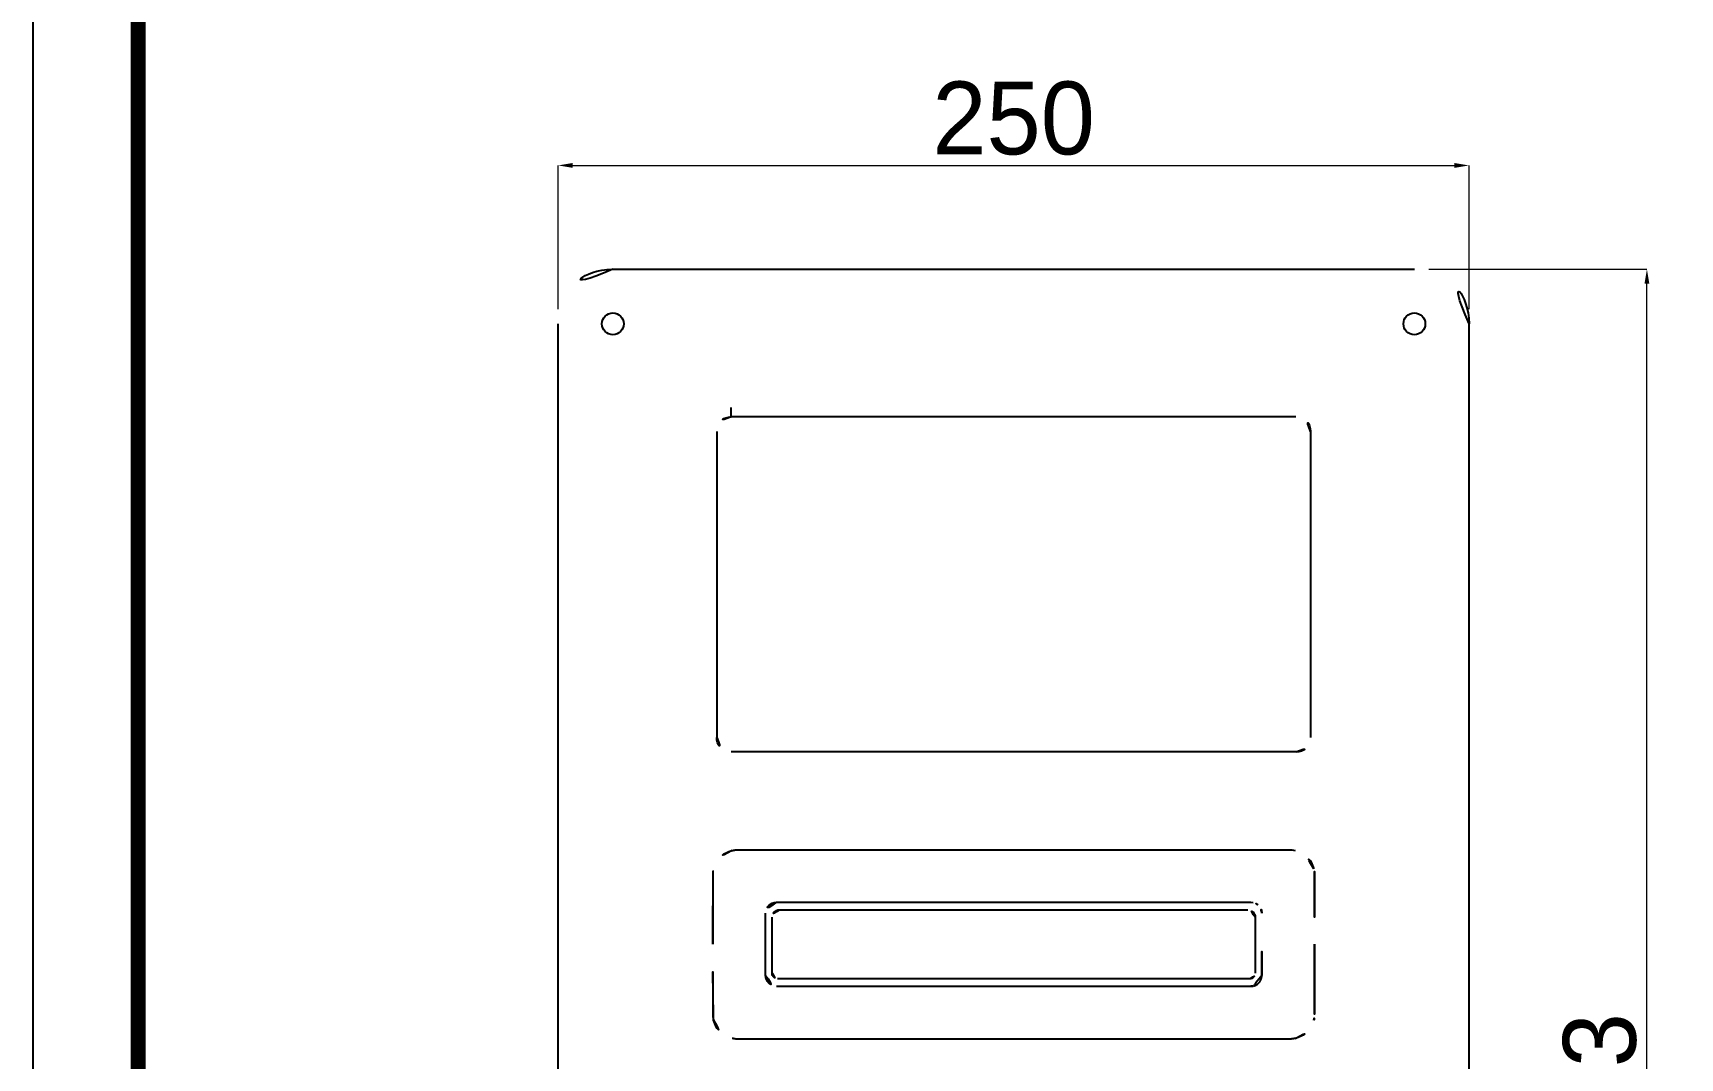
# Model space of a CAD drawing. Extents: x 16296660632 to 16296677083, y -37409619871 to -37409616479.
# Drawn here: x 16296675286.2 to 16296675738.3, y -37409617119 to -37409616837.7 of the extents above; entities that cross this region are included whole.
import ezdxf

# ---------------------------------------------------------------- set-up
doc = ezdxf.new("R2010")
doc.units = 0
doc.header["$LTSCALE"] = 10
doc.header["$MEASUREMENT"] = 0
doc.header["$PDMODE"] = 3
doc.header["$PDSIZE"] = -10
doc.layers.get('0').update_dxf_attribs({"linetype": 'CONTINUOUS'})
doc.layers.get('DEFPOINTS').update_dxf_attribs({"linetype": 'CONTINUOUS'})
for name, color, linetype in [('BODY', 7, 'CONTINUOUS'), ('MAKE2D HIDDEN LINES - TANGENT', 255, 'CONTINUOUS'), ('MAKE2D VISIBLE LINES', 7, 'CONTINUOUS')]:
    doc.layers.add(name, color=color, linetype=linetype)
doc.styles.add('Daelim Dimension', font='\x7f\x7f\x7f\x7f.TTF')
doc.dimstyles.new('DEFAULT', dxfattribs={"dimscale": 2, "dimtxt": 2, "dimasz": 2, "dimexe": 0, "dimexo": 2, "dimgap": 1, "dimtad": 1, "dimdec": 1, "dimzin": 9, "dimdsep": 46, "dimtxsty": 'Daelim Dimension', "dimcen": 0.5, "dimclrd": 252, "dimclre": 252, "dimclrt": 3, "dimadec": 1, "dimazin": 0, "dimtfac": 1, "dimtdec": 1, "dimtix": 1, "dimtmove": 0, "dimatfit": 3, "dimfxl": 0, "dimtolj": 1, "dimtzin": 1, "dimlwd": 9, "dimlwe": 9, "dimarcsym": 0})

# ---------------------------------------------------------------- blocks, each defined once
blk = doc.blocks.new('*D5')
at = {"layer": 'BODY', "color": 5, "lineweight": 9}
for p, q in [((16296675669.405, -37409616902.51022), (16296675729.23068, -37409616902.51022)), ((16296675729.23068, -37409617351.51022), (16296675729.23068, -37409616906.51022)), ((16296675669.405, -37409617355.51022), (16296675729.23068, -37409617355.51022))]:
    blk.add_line(p, q, dxfattribs=at)
at = {"layer": 'BODY', "color": 5}
for points in [[(16296675728.56402, -37409616906.51022), (16296675729.89735, -37409616906.51022), (16296675729.23068, -37409616902.51022)], [(16296675728.56402, -37409617351.51022), (16296675729.89735, -37409617351.51022), (16296675729.23068, -37409617355.51022)]]:
    blk.add_solid(points, dxfattribs=at)
at = {"layer": 'DEFPOINTS', "color": 0}
for p in [(16296675665.405, -37409616902.51022), (16296675729.23068, -37409616902.51022), (16296675665.405, -37409617355.51022)]:
    blk.add_point(p, dxfattribs=at)
at = {"layer": 'BODY', "color": 7, "insert": (16296675716.3294, -37409617129.01022), "char_height": 20, "attachment_point": 5, "rotation": 90, "style": 'Daelim Dimension'}
blk.add_mtext('\\A1;453', dxfattribs=at)
blk = doc.blocks.new('*D6')
at = {"layer": 'BODY', "color": 5, "lineweight": 9}
for p, q in [((16296675430.405, -37409616913.51022), (16296675430.405, -37409616874.04068)), ((16296675434.405, -37409616874.04068), (16296675676.405, -37409616874.04068)), ((16296675680.405, -37409616913.51022), (16296675680.405, -37409616874.04068))]:
    blk.add_line(p, q, dxfattribs=at)
at = {"layer": 'BODY', "color": 5}
for points in [[(16296675434.405, -37409616873.37402), (16296675434.405, -37409616874.70734), (16296675430.405, -37409616874.04068)], [(16296675676.405, -37409616873.37402), (16296675676.405, -37409616874.70734), (16296675680.405, -37409616874.04068)]]:
    blk.add_solid(points, dxfattribs=at)
at = {"layer": 'DEFPOINTS', "color": 0}
for p in [(16296675680.405, -37409616874.04068), (16296675430.405, -37409616917.51022), (16296675680.405, -37409616917.51022)]:
    blk.add_point(p, dxfattribs=at)
at = {"layer": 'BODY', "color": 7, "insert": (16296675555.405, -37409616861.1537), "char_height": 20, "attachment_point": 5, "style": 'Daelim Dimension'}
blk.add_mtext('\\A1;250', dxfattribs=at)

msp = doc.modelspace()

# ---------------------------------------------------------------- linework, layer by layer
for p, q in [((16296675445.405001, -37409616902.510223), (16296675665.405001, -37409616902.510223)), ((16296675445.405001, -37409616902.510223), (16296675665.405001, -37409616902.510223)), ((16296675430.405001, -37409617340.510223), (16296675430.405001, -37409616917.510223)), ((16296675680.405001, -37409617340.510223), (16296675680.405001, -37409616917.510223)), ((16296675632.905001, -37409616943.026619), (16296675477.905001, -37409616943.026619)), ((16296675473.905001, -37409616947.026619), (16296675473.905001, -37409617031.026619)), ((16296675636.905001, -37409616947.026619), (16296675636.905001, -37409617031.026619)), ((16296675632.905001, -37409617035.026619), (16296675477.905001, -37409617035.026619)), ((16296675620.506321, -37409617076.282921), (16296675621.135481, -37409617076.346764))]:
    msp.add_line(p, q)
at = {"ltscale": 0.5}
msp.add_line((16296675477.9049, -37409616943.026756), (16296675477.9049, -37409616940.518806), dxfattribs=at)
msp.add_lwpolyline([(16296675286.220461, -37409617795.791344), (16296677082.980459, -37409617795.791344), (16296677082.980459, -37409616479.271339), (16296675286.220461, -37409616479.271339)], close=True, dxfattribs=at)
at = {"color": 5, "linetype": 'ByBlock', "lineweight": 200, "const_width": 4.14}
msp.add_lwpolyline([(16296675315.11268, -37409617739.419121), (16296677053.91268, -37409617739.419121), (16296677053.91268, -37409616509.839111), (16296675315.11268, -37409616509.839111)], close=True, dxfattribs=at)
for centre, radius, start, end in [((16296675445.405001, -37409616917.510223), 15, 90, 180), ((16296675665.405001, -37409616917.510223), 15, 0, 90), ((16296675477.905001, -37409616947.026619), 4, 90, 180), ((16296675632.905001, -37409616947.026619), 4, 0, 90), ((16296675477.905001, -37409617031.026619), 4, 180, 270), ((16296675632.905001, -37409617031.026619), 4, 270, 0)]:
    msp.add_arc(centre, radius, start, end)
at = {"layer": 'BODY'}
msp.add_line((16296675555.40633, -37409616902.510223), (16296675635.489361, -37409616902.510223), dxfattribs=at)
for centre in [(16296675445.405001, -37409616917.510223), (16296675665.405001, -37409616917.510223)]:
    msp.add_circle(centre, 3, dxfattribs=at)
at = {"layer": 'MAKE2D HIDDEN LINES - TANGENT', "color": 0}
for p, q in [((16296675489.106331, -37409617095.782921), (16296675489.106331, -37409617080.349442)), ((16296675491.106331, -37409617078.349442), (16296675619.706329, -37409617078.349442)), ((16296675621.706329, -37409617080.349442), (16296675621.706329, -37409617095.782921)), ((16296675606.527031, -37409617097.282921), (16296675490.606331, -37409617097.282921)), ((16296675620.206329, -37409617097.282921), (16296675606.527031, -37409617097.282921))]:
    msp.add_line(p, q, dxfattribs=at)
for centre, radius, start, end in [((16296675491.10614, -37409617080.349258), 1.999818, 89.99475441, 180.00524559), ((16296675619.706511, -37409617080.349258), 1.999818, 359.99475441, 90.00524559), ((16296675490.60619, -37409617095.783058), 1.499863, 179.99475441, 270.00524559), ((16296675620.206461, -37409617095.783058), 1.499863, 269.99475441, 0.00524559)]:
    msp.add_arc(centre, radius, start, end, dxfattribs=at)
at = {"layer": 'MAKE2D VISIBLE LINES', "color": 0}
for p, q in [((16296675490.30633, -37409617076.282921), (16296675620.506321, -37409617076.282921)), ((16296675620.506321, -37409617076.282921), (16296675620.514959, -37409617076.282921)), ((16296675622.411791, -37409617076.951469), (16296675622.411739, -37409617076.951424)), ((16296675622.412571, -37409617076.952103), (16296675622.41251, -37409617076.952042)), ((16296675487.306129, -37409617096.349442), (16296675487.306129, -37409617079.282921)), ((16296675490.30633, -37409617099.349442), (16296675620.506321, -37409617099.349442))]:
    msp.add_line(p, q, dxfattribs=at)
for centre, radius, start, end in [((16296675479.806179, -37409617068.882843), 6.999849, 103.51260395, 164.93522553), ((16296675479.806179, -37409617068.882843), 6.999849, 103.51260395, 164.93522553), ((16296675631.006321, -37409617068.882874), 6.999954, 14.94527098, 76.49322788), ((16296675630.901831, -37409617068.809738), 7.107842, 3.20541146, 14.93713328), ((16296675490.30616, -37409617079.282951), 3.000031, 89.99683079, 179.99956287), ((16296675620.520901, -37409617079.290062), 3.006772, 51.04373415, 78.20580267), ((16296675620.53311, -37409617079.275726), 2.987953, 359.86230313, 51.01538454), ((16296670130.402161, -37409617087.816177), 5493.12552, 359.910824952, 0.089175048), ((16296675490.30616, -37409617096.349411), 3.000031, 180.00043713, 270.00316921), ((16296675479.806179, -37409617106.849533), 6.999849, 195.06477447, 256.48739605), ((16296675631.006321, -37409617106.849487), 6.999954, 283.50677212, 345.05472902), ((16296675630.90181, -37409617106.822617), 7.107862, 345.06286672, 356.79458854)]:
    msp.add_arc(centre, radius, start, end, dxfattribs=at)
for points, knots in [([(16296675478.170601, -37409617062.076752), (16296675478.24592, -37409617062.05867), (16296675478.381929, -37409617062.028267), (16296675478.58655, -37409617061.988907), (16296675478.783661, -37409617061.956589), (16296675478.988661, -37409617061.92923), (16296675479.25926, -37409617061.900902), (16296675479.49654, -37409617061.88681), (16296675479.70307, -37409617061.880943), (16296675479.8846, -37409617061.880386), (16296675480.46656, -37409617061.880524), (16296675505.61108, -37409617061.883163), (16296675530.64641, -37409617061.882896), (16296675555.405001, -37409617061.882919)], [0, 0, 0, 0, 0.2324021256, 0.4180338257, 0.6250802371, 0.831550332, 1.0384253043, 1.4411853943, 1.5444187017, 1.6582103756, 1.9857832759, 3.2903114691, 77.0917735062, 77.0917735062, 77.0917735062, 77.0917735062]), ([(16296675555.405149, -37409617061.882919), (16296675570.515779, -37409617061.882729), (16296675595.63637, -37409617061.883392), (16296675620.84169, -37409617061.881264), (16296675631.14028, -37409617061.880623), (16296675631.433359, -37409617061.89254), (16296675631.930309, -37409617061.932854), (16296675632.359341, -37409617062.008949), (16296675632.64123, -37409617062.076523)], [0, 0, 0, 0, 44.9110753714, 75.3617628394, 75.6159776012, 75.8068132051, 76.2414840603, 77.1112366925, 77.1112366925, 77.1112366925, 77.1112366925]), ([(16296675472.805071, -37409617087.816177), (16296675472.80472, -37409617081.510849), (16296675472.803921, -37409617075.145416), (16296675472.80331, -37409617068.706711), (16296675472.808201, -37409617068.503593), (16296675472.82601, -37409617068.209129), (16296675472.88006, -37409617067.69236), (16296675472.969521, -37409617067.250877), (16296675473.046909, -37409617066.963478)], [0, 0, 0, 0, 18.9159889779, 19.0962767132, 19.3161265922, 19.5254344626, 19.9811800008, 20.8740955898, 20.8740955898, 20.8740955898, 20.8740955898]), ([(16296675637.99855, -37409617068.412323), (16296675638.000629, -37409617068.446136), (16296675638.00388, -37409617068.51474), (16296675638.00882, -37409617068.671799), (16296675638.009501, -37409617068.848198), (16296675638.009331, -37409617069.047928), (16296675638.009041, -37409617071.893707), (16296675638.00828, -37409617078.151466), (16296675638.007839, -37409617084.351082), (16296675638.00757, -37409617087.8162)], [0, 0, 0, 0, 0.1016597104, 0.2060363884, 0.4713602129, 0.6308290175, 0.8052505898, 9.00871889, 19.4040824795, 19.4040824795, 19.4040824795, 19.4040824795]), ([(16296675473.046909, -37409617108.668877), (16296675473.00852, -37409617108.52639), (16296675472.94021, -37409617108.236557), (16296675472.86463, -37409617107.793159), (16296675472.82621, -37409617107.424118), (16296675472.808121, -37409617107.129669), (16296675472.80353, -37409617106.926529), (16296675472.803209, -37409617106.73571), (16296675472.803341, -37409617106.520157), (16296675472.803619, -37409617103.678398), (16296675472.804371, -37409617097.429626), (16296675472.804819, -37409617091.279747), (16296675472.805071, -37409617087.816177)], [0, 0, 0, 0, 0.4427020237, 0.8929121591, 1.3486612376, 1.5553029329, 1.7778189995, 1.9581067348, 2.1277867904, 2.4244509622, 10.4833993469, 20.874093404, 20.874093404, 20.874093404, 20.874093404]), ([(16296675638.00757, -37409617087.816208), (16296675638.007959, -37409617094.127098), (16296675638.008671, -37409617100.485786), (16296675638.009359, -37409617106.885132), (16296675638.006519, -37409617107.042236), (16296675638.00281, -37409617107.151489), (16296675637.99855, -37409617107.220047)], [0, 0, 0, 0, 18.9326766799, 19.0760915457, 19.1980005043, 19.4040368927, 19.4040368927, 19.4040368927, 19.4040368927]), ([(16296675555.406321, -37409617113.849442), (16296675545.67944, -37409617113.849426), (16296675530.75037, -37409617113.849419), (16296675505.92569, -37409617113.849831), (16296675490.55064, -37409617113.85083), (16296675480.28231, -37409617113.85186), (16296675479.876011, -37409617113.851997), (16296675479.68329, -37409617113.851334), (16296675479.471279, -37409617113.844414), (16296675479.22798, -37409617113.828369), (16296675478.98028, -37409617113.802094), (16296675478.7808, -37409617113.775307), (16296675478.50877, -37409617113.730652), (16296675478.306391, -37409617113.68824), (16296675478.170601, -37409617113.655609)], [0, 0, 0, 0, 29.180666747, 44.7871936136, 74.4740484818, 75.3058055592, 75.5921916569, 75.6929422024, 75.8839600706, 76.2284603057, 76.4242889369, 76.6311236194, 76.832228667, 77.2511977012, 77.2511977012, 77.2511977012, 77.2511977012]), ([(16296675632.64123, -37409617113.655838), (16296675632.50012, -37409617113.689697), (16296675632.21615, -37409617113.748894), (16296675631.78561, -37409617113.811058), (16296675631.43335, -37409617113.840149), (16296675631.140289, -37409617113.851181), (16296675630.87178, -37409617113.852097), (16296675630.546709, -37409617113.851822), (16296675620.39649, -37409617113.850853), (16296675595.39603, -37409617113.84922), (16296675570.515779, -37409617113.849487), (16296675555.40633, -37409617113.849442)], [0, 0, 0, 0, 0.4353797837, 0.8697530518, 1.304423907, 1.495259511, 1.7494742727, 2.1098735145, 2.4704817277, 32.2001617409, 77.1112370777, 77.1112370777, 77.1112370777, 77.1112370777])]:
    msp.add_open_spline(points, degree=3, knots=knots, dxfattribs=at)
for points, weights in [([(16296675621.135481, -37409617099.285599), (16296675620.779779, -37409617099.349442), (16296675620.506321, -37409617099.349442)], [1, 0.995864426441, 1]), ([(16296675623.521049, -37409617096.349442), (16296675623.52701, -37409617098.78566), (16296675621.135481, -37409617099.285599)], [1, 0.748294890082, 0.929207937836])]:
    msp.add_rational_spline(points, weights, degree=2, dxfattribs=at)

# ---------------------------------------------------------------- dimensions: what is measured, and where the dimension line sits
at = {"layer": 'BODY'}
dim = msp.add_linear_dim(base=(16296675680.405001, -37409616874.04068), p1=(16296675430.405001, -37409616917.510223), p2=(16296675680.405001, -37409616917.510223), dimstyle='DEFAULT', override={"dimtxt": 10, "dimclrd": 5, "dimclre": 5, "dimclrt": 7}, dxfattribs=at)
dim.commit()
dim.dimension.update_dxf_attribs({"geometry": '*D6', "text_midpoint": (16296675555.405001, -37409616861.153702)})
dim = msp.add_linear_dim(base=(16296675729.23068, -37409616902.510223), p1=(16296675665.405001, -37409617355.510223), p2=(16296675665.405001, -37409616902.510223), angle=90, dimstyle='DEFAULT', override={"dimtxt": 10, "dimclrd": 5, "dimclre": 5, "dimclrt": 7}, dxfattribs=at)
dim.commit()
dim.dimension.update_dxf_attribs({"geometry": '*D5', "text_midpoint": (16296675716.329399, -37409617129.010223)})

doc.saveas('drawing.dxf')
